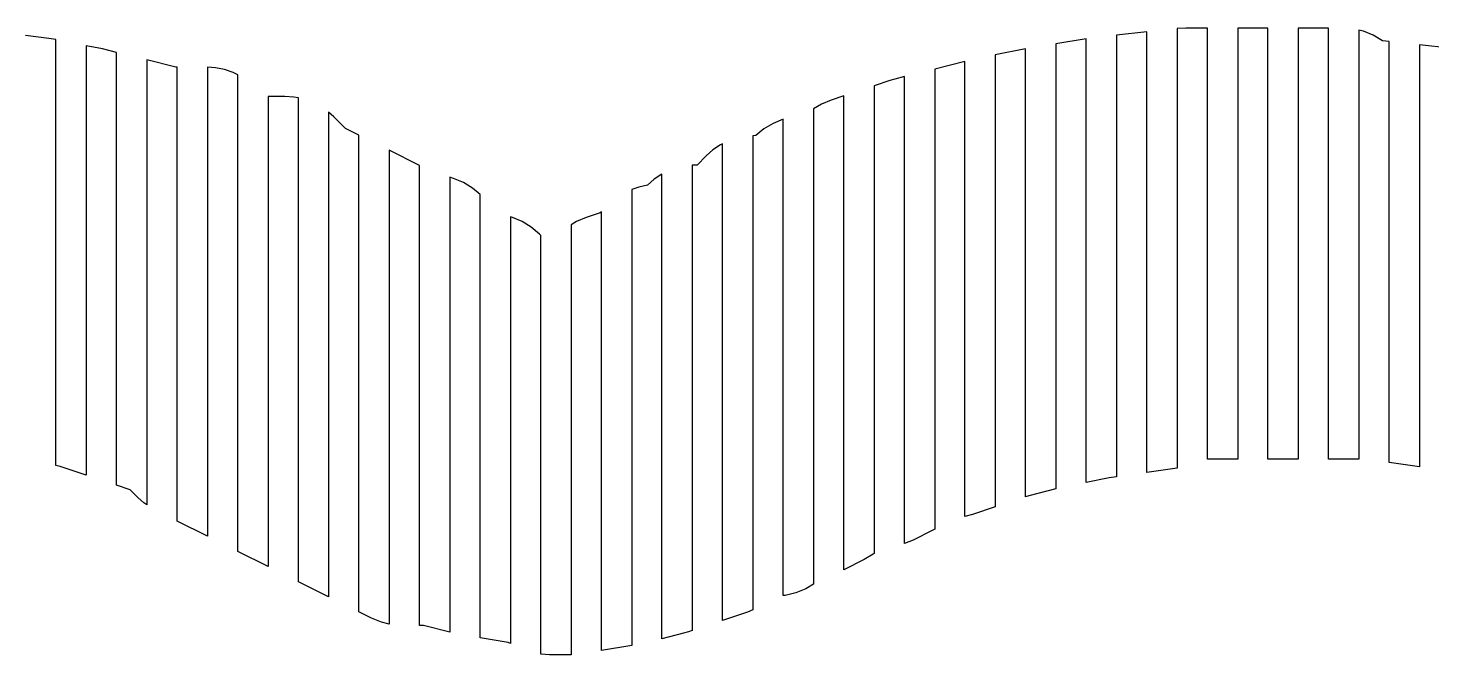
# Model space of a CAD drawing. Header units: millimetres. Extents: x -6 to 1890, y -8 to 898.
# Drawn here: x 733.9 to 919.2, y 593.3 to 676.1 of the extents above; entities that cross this region are included whole.
import ezdxf

# ---------------------------------------------------------------- set-up
doc = ezdxf.new("R2010")
doc.units = ezdxf.units.MM
doc.layers.add('PASSADAS_COMPLETAS', color=1, linetype='CONTINUOUS')
doc.layers.add('PECAS_2D', color=3, linetype='CONTINUOUS')

msp = doc.modelspace()

# ---------------------------------------------------------------- linework, layer by layer
at = {"layer": 'PASSADAS_COMPLETAS'}
msp.add_lwpolyline([(921.578, 673.412), (917.578, 673.863), (917.578, 669.974), (917.578, 668.677), (917.578, 664.788), (917.578, 663.491), (917.578, 662.195), (917.578, 660.899), (917.578, 659.602), (917.578, 658.306), (917.578, 628.488), (917.578, 627.191), (917.578, 625.895), (917.578, 624.599), (917.578, 623.302), (917.578, 622.006), (917.578, 618.116), (913.578, 618.688), (913.578, 622.568), (913.578, 623.862), (913.578, 625.155), (913.578, 626.449), (913.578, 627.742), (913.578, 658.786), (913.578, 660.079), (913.578, 661.372), (913.578, 662.666), (913.578, 663.959), (913.578, 666.546), (913.578, 669.133), (913.578, 670.427), (913.578, 674.307), (912.676, 674.407), (911.481, 675.125), (910.174, 675.656), (909.578, 675.796), (909.578, 670.642), (909.578, 669.354), (909.578, 665.489), (909.578, 664.201), (909.578, 662.912), (909.578, 661.624), (909.578, 660.335), (909.578, 659.047), (909.578, 629.414), (909.578, 628.126), (909.578, 626.837), (909.578, 625.549), (909.578, 624.261), (909.578, 622.972), (909.578, 619.107), (905.578, 619.107), (905.578, 622.992), (905.578, 624.287), (905.578, 625.582), (905.578, 626.877), (905.578, 628.172), (905.578, 629.467), (905.578, 659.251), (905.578, 660.546), (905.578, 661.841), (905.578, 663.136), (905.578, 664.431), (905.578, 665.726), (905.578, 668.316), (905.578, 669.611), (905.578, 670.906), (905.578, 676.086), (901.578, 676.086), (901.578, 670.906), (901.578, 669.611), (901.578, 665.726), (901.578, 664.431), (901.578, 663.136), (901.578, 661.841), (901.578, 660.546), (901.578, 659.251), (901.578, 629.467), (901.578, 628.172), (901.578, 626.877), (901.578, 625.582), (901.578, 624.287), (901.578, 622.992), (901.578, 619.107), (897.578, 619.107), (897.578, 622.992), (897.578, 624.287), (897.578, 625.582), (897.578, 626.877), (897.578, 628.172), (897.578, 629.467), (897.578, 659.251), (897.578, 660.546), (897.578, 661.841), (897.578, 663.136), (897.578, 664.431), (897.578, 665.726), (897.578, 669.611), (897.578, 670.906), (897.578, 676.086), (893.578, 676.086), (893.578, 670.906), (893.578, 669.611), (893.578, 667.021), (893.578, 665.726), (893.578, 664.431), (893.578, 663.136), (893.578, 661.841), (893.578, 660.546), (893.578, 659.251), (893.578, 629.467), (893.578, 628.172), (893.578, 626.877), (893.578, 625.582), (893.578, 624.287), (893.578, 622.992), (893.578, 619.107), (889.578, 619.107), (889.578, 622.992), (889.578, 624.287), (889.578, 625.582), (889.578, 626.877), (889.578, 628.172), (889.578, 629.467), (889.578, 659.251), (889.578, 660.546), (889.578, 661.841), (889.578, 663.136), (889.578, 664.431), (889.578, 665.726), (889.578, 669.611), (889.578, 670.906), (889.578, 676.086), (886.729, 676.086), (885.578, 676.014), (885.578, 670.851), (885.578, 669.561), (885.578, 665.689), (885.578, 664.398), (885.578, 663.108), (885.578, 661.817), (885.578, 660.526), (885.578, 659.236), (885.578, 629.552), (885.578, 628.262), (885.578, 626.971), (885.578, 625.681), (885.578, 624.39), (885.578, 623.099), (885.578, 621.809), (885.578, 617.937), (881.578, 617.356), (881.578, 622.53), (881.578, 623.824), (881.578, 625.117), (881.578, 626.411), (881.578, 627.705), (881.578, 657.458), (881.578, 658.752), (881.578, 660.046), (881.578, 661.339), (881.578, 662.633), (881.578, 663.926), (881.578, 667.807), (881.578, 669.101), (881.578, 670.395), (881.578, 675.569), (877.578, 675.125), (877.578, 669.939), (877.578, 668.642), (877.578, 664.753), (877.578, 663.457), (877.578, 662.16), (877.578, 660.864), (877.578, 659.567), (877.578, 658.271), (877.578, 628.452), (877.578, 627.156), (877.578, 625.859), (877.578, 624.563), (877.578, 623.266), (877.578, 621.97), (877.578, 616.784), (876.633, 616.649), (873.578, 616.038), (873.578, 621.25), (873.578, 622.552), (873.578, 623.855), (873.578, 625.158), (873.578, 626.461), (873.578, 657.729), (873.578, 659.031), (873.578, 660.334), (873.578, 661.637), (873.578, 662.94), (873.578, 666.848), (873.578, 668.151), (873.578, 669.454), (873.578, 674.665), (869.578, 673.999), (869.578, 668.771), (869.578, 667.464), (869.578, 664.85), (869.578, 663.543), (869.578, 662.236), (869.578, 660.929), (869.578, 659.622), (869.578, 658.315), (869.578, 657.008), (869.578, 625.641), (869.578, 624.334), (869.578, 623.027), (869.578, 621.72), (869.578, 620.413), (869.578, 619.107), (869.578, 615.186), (866.008, 614.293), (865.578, 614.15), (865.578, 619.296), (865.578, 620.582), (865.578, 621.869), (865.578, 623.155), (865.578, 624.442), (865.578, 625.728), (865.578, 655.317), (865.578, 656.603), (865.578, 657.89), (865.578, 659.176), (865.578, 660.463), (865.578, 661.749), (865.578, 665.609), (865.578, 666.895), (865.578, 668.182), (865.578, 673.328), (861.578, 672.528), (861.578, 667.336), (861.578, 666.038), (861.578, 662.143), (861.578, 660.845), (861.578, 659.547), (861.578, 658.249), (861.578, 656.951), (861.578, 655.653), (861.578, 624.499), (861.578, 623.201), (861.578, 621.903), (861.578, 620.605), (861.578, 619.307), (861.578, 618.009), (861.578, 612.816), (858.584, 611.818), (857.578, 611.549), (857.578, 615.47), (857.578, 616.777), (857.578, 618.084), (857.578, 619.39), (857.578, 620.697), (857.578, 622.004), (857.578, 623.311), (857.578, 654.674), (857.578, 655.981), (857.578, 657.288), (857.578, 658.595), (857.578, 659.902), (857.578, 663.822), (857.578, 665.129), (857.578, 666.436), (857.578, 671.663), (853.578, 670.663), (853.578, 665.49), (853.578, 664.197), (853.578, 660.318), (853.578, 659.025), (853.578, 657.732), (853.578, 656.439), (853.578, 655.145), (853.578, 653.852), (853.578, 652.559), (853.578, 621.524), (853.578, 620.231), (853.578, 618.938), (853.578, 617.645), (853.578, 616.352), (853.578, 615.059), (853.578, 609.886), (853.313, 609.727), (850.728, 608.434), (849.578, 607.966), (849.578, 613.108), (849.578, 614.393), (849.578, 615.678), (849.578, 616.964), (849.578, 618.249), (849.578, 619.534), (849.578, 651.668), (849.578, 652.953), (849.578, 654.239), (849.578, 655.524), (849.578, 656.81), (849.578, 658.095), (849.578, 661.951), (849.578, 663.236), (849.578, 664.522), (849.578, 669.663), (848.329, 669.351), (847.658, 669.155), (845.578, 668.462), (845.578, 663.312), (845.578, 662.025), (845.578, 658.162), (845.578, 656.875), (845.578, 655.587), (845.578, 654.3), (845.578, 653.012), (845.578, 651.725), (845.578, 650.437), (845.578, 618.251), (845.578, 616.963), (845.578, 615.676), (845.578, 614.388), (845.578, 613.101), (845.578, 611.813), (845.578, 606.663), (845.47, 606.573), (844.265, 605.849), (841.578, 604.512), (841.578, 609.73), (841.578, 611.035), (841.578, 612.339), (841.578, 613.644), (841.578, 614.948), (841.578, 616.253), (841.578, 648.866), (841.578, 650.17), (841.578, 651.475), (841.578, 652.779), (841.578, 654.084), (841.578, 655.388), (841.578, 657.997), (841.578, 659.302), (841.578, 660.606), (841.578, 661.911), (841.578, 667.129), (839.903, 666.57), (838.644, 666.043), (837.578, 665.393), (837.578, 660.269), (837.578, 658.988), (837.578, 655.145), (837.578, 653.863), (837.578, 652.582), (837.578, 651.301), (837.578, 650.02), (837.578, 648.739), (837.578, 647.458), (837.578, 614.15), (837.578, 612.869), (837.578, 611.588), (837.578, 610.307), (837.578, 609.026), (837.578, 607.745), (837.578, 602.621), (836.579, 602.007), (835.243, 601.453), (833.846, 601.12), (833.578, 601.099), (833.578, 604.952), (833.578, 606.236), (833.578, 607.52), (833.578, 608.805), (833.578, 610.089), (833.578, 611.373), (833.578, 612.657), (833.578, 646.048), (833.578, 647.333), (833.578, 648.617), (833.578, 649.901), (833.578, 651.185), (833.578, 652.47), (833.578, 656.323), (833.578, 657.607), (833.578, 658.891), (833.578, 664.028), (832.24, 663.487), (831.029, 662.757), (829.964, 661.867), (829.578, 661.849), (829.578, 656.628), (829.578, 655.323), (829.578, 651.407), (829.578, 650.101), (829.578, 648.796), (829.578, 647.491), (829.578, 646.186), (829.578, 644.88), (829.578, 643.575), (829.578, 610.943), (829.578, 609.638), (829.578, 608.333), (829.578, 607.027), (829.578, 605.722), (829.578, 604.417), (829.578, 599.196), (828.854, 598.892), (825.578, 597.8), (825.578, 602.942), (825.578, 604.227), (825.578, 605.512), (825.578, 606.798), (825.578, 608.083), (825.578, 641.502), (825.578, 642.787), (825.578, 644.072), (825.578, 645.358), (825.578, 646.643), (825.578, 647.928), (825.578, 649.214), (825.578, 653.07), (825.578, 654.355), (825.578, 655.64), (825.578, 660.782), (825.292, 660.641), (824.301, 659.976), (823.42, 659.201), (822.207, 657.989), (821.578, 657.955), (821.578, 652.831), (821.578, 651.55), (821.578, 647.707), (821.578, 646.426), (821.578, 645.145), (821.578, 643.864), (821.578, 642.583), (821.578, 641.302), (821.578, 640.021), (821.578, 606.715), (821.578, 605.434), (821.578, 604.153), (821.578, 602.872), (821.578, 601.591), (821.578, 596.467), (821.099, 596.307), (820.428, 596.112), (817.578, 595.399), (817.578, 600.624), (817.578, 601.93), (817.578, 603.236), (817.578, 604.542), (817.578, 605.848), (817.578, 637.193), (817.578, 638.499), (817.578, 639.805), (817.578, 641.111), (817.578, 642.417), (817.578, 643.723), (817.578, 645.029), (817.578, 648.947), (817.578, 650.253), (817.578, 651.559), (817.578, 656.783), (816.545, 656.098), (815.655, 655.314), (814.516, 655.078), (813.578, 654.754), (813.578, 649.627), (813.578, 648.345), (813.578, 644.499), (813.578, 643.218), (813.578, 641.936), (813.578, 640.654), (813.578, 639.372), (813.578, 638.091), (813.578, 636.809), (813.578, 635.527), (813.578, 632.963), (813.578, 604.764), (813.578, 603.482), (813.578, 602.201), (813.578, 600.919), (813.578, 599.637), (813.578, 598.355), (813.578, 594.51), (809.578, 593.843), (809.578, 598.997), (809.578, 600.285), (809.578, 601.574), (809.578, 602.862), (809.578, 604.151), (809.578, 605.439), (809.578, 633.785), (809.578, 635.073), (809.578, 636.362), (809.578, 637.65), (809.578, 638.938), (809.578, 640.227), (809.578, 644.092), (809.578, 645.381), (809.578, 646.669), (809.578, 651.823), (809.427, 651.672), (807.588, 651.059), (806.295, 650.514), (805.578, 650.071), (805.578, 644.908), (805.578, 643.617), (805.578, 639.745), (805.578, 637.164), (805.578, 635.873), (805.578, 634.582), (805.578, 633.291), (805.578, 632.001), (805.578, 603.604), (805.578, 602.314), (805.578, 601.023), (805.578, 599.732), (805.578, 598.441), (805.578, 597.151), (805.578, 593.278), (805.295, 593.255), (802.71, 593.255), (801.578, 593.342), (801.578, 597.203), (801.578, 598.489), (801.578, 599.776), (801.578, 601.063), (801.578, 602.349), (801.578, 603.636), (801.578, 633.231), (801.578, 634.517), (801.578, 635.804), (801.578, 637.091), (801.578, 638.377), (801.578, 642.238), (801.578, 643.524), (801.578, 648.671), (801.389, 648.861), (800.324, 649.773), (799.124, 650.514), (797.832, 651.059), (797.578, 651.143), (797.578, 646.016), (797.578, 644.735), (797.578, 642.171), (797.578, 640.889), (797.578, 639.608), (797.578, 638.326), (797.578, 637.044), (797.578, 634.481), (797.578, 605.001), (797.578, 603.719), (797.578, 602.437), (797.578, 601.155), (797.578, 599.874), (797.578, 598.592), (797.578, 594.747), (797.279, 594.896), (793.578, 595.513), (793.578, 598.116), (793.578, 599.417), (793.578, 600.719), (793.578, 602.02), (793.578, 603.322), (793.578, 604.623), (793.578, 637.159), (793.578, 638.461), (793.578, 639.762), (793.578, 641.064), (793.578, 642.365), (793.578, 643.667), (793.578, 646.269), (793.578, 647.571), (793.578, 648.872), (793.578, 654.078), (792.568, 654.943), (791.368, 655.685), (790.076, 656.229), (789.578, 656.395), (789.578, 652.473), (789.578, 651.166), (789.578, 648.551), (789.578, 647.244), (789.578, 645.937), (789.578, 644.629), (789.578, 643.322), (789.578, 642.015), (789.578, 640.707), (789.578, 639.4), (789.578, 605.409), (789.578, 604.102), (789.578, 602.794), (789.578, 601.487), (789.578, 600.18), (789.578, 596.258), (786.078, 597.133), (785.578, 597.133), (785.578, 601.014), (785.578, 602.307), (785.578, 603.601), (785.578, 604.895), (785.578, 606.188), (785.578, 607.482), (785.578, 642.411), (785.578, 643.704), (785.578, 644.998), (785.578, 646.291), (785.578, 647.585), (785.578, 648.879), (785.578, 652.76), (785.578, 654.053), (785.578, 657.934), (781.578, 659.934), (781.578, 656.021), (781.578, 654.717), (781.578, 652.108), (781.578, 650.803), (781.578, 649.499), (781.578, 648.195), (781.578, 646.89), (781.578, 645.586), (781.578, 610.366), (781.578, 607.758), (781.578, 606.453), (781.578, 605.149), (781.578, 603.844), (781.578, 602.54), (781.578, 597.322), (780.549, 597.565), (779.251, 598.094), (777.578, 598.93), (777.578, 604.073), (777.578, 605.359), (777.578, 606.645), (777.578, 607.931), (777.578, 609.216), (777.578, 610.502), (777.578, 618.217), (777.578, 646.505), (777.578, 647.79), (777.578, 649.076), (777.578, 650.362), (777.578, 651.648), (777.578, 652.934), (777.578, 655.505), (777.578, 656.791), (777.578, 658.077), (777.578, 661.934), (775.785, 662.831), (774.244, 664.372), (773.578, 664.957), (773.578, 659.73), (773.578, 658.424), (773.578, 657.117), (773.578, 655.81), (773.578, 654.503), (773.578, 653.197), (773.578, 651.89), (773.578, 650.583), (773.578, 649.277), (773.578, 613.997), (773.578, 612.69), (773.578, 611.383), (773.578, 610.077), (773.578, 608.77), (773.578, 607.463), (773.578, 606.157), (773.578, 600.93), (769.578, 602.93), (769.578, 608.147), (769.578, 609.452), (769.578, 610.756), (769.578, 612.06), (769.578, 613.365), (769.578, 614.669), (769.578, 617.278), (769.578, 649.887), (769.578, 651.191), (769.578, 652.496), (769.578, 653.8), (769.578, 655.104), (769.578, 656.409), (769.578, 659.018), (769.578, 660.322), (769.578, 661.626), (769.578, 666.844), (768.98, 666.962), (767.809, 667.037), (765.578, 667.037), (765.578, 663.156), (765.578, 661.862), (765.578, 657.98), (765.578, 656.686), (765.578, 655.392), (765.578, 654.098), (765.578, 652.804), (765.578, 651.51), (765.578, 617.869), (765.578, 616.575), (765.578, 615.281), (765.578, 613.987), (765.578, 612.693), (765.578, 611.399), (765.578, 610.106), (765.578, 604.93), (761.578, 606.93), (761.578, 612.071), (761.578, 613.357), (761.578, 614.642), (761.578, 615.927), (761.578, 617.213), (761.578, 618.498), (761.578, 619.784), (761.578, 653.203), (761.578, 655.773), (761.578, 657.059), (761.578, 658.344), (761.578, 660.915), (761.578, 663.486), (761.578, 664.771), (761.578, 669.912), (760.951, 670.222), (759.81, 670.609), (758.639, 670.839), (757.578, 670.908), (757.578, 665.743), (757.578, 664.452), (757.578, 660.578), (757.578, 659.287), (757.578, 657.996), (757.578, 656.705), (757.578, 655.413), (757.578, 654.122), (757.578, 621.842), (757.578, 620.551), (757.578, 619.26), (757.578, 617.968), (757.578, 616.677), (757.578, 615.386), (757.578, 614.095), (757.578, 608.93), (753.578, 610.93), (753.578, 616.146), (753.578, 617.45), (753.578, 618.754), (753.578, 620.058), (753.578, 621.362), (753.578, 622.666), (753.578, 655.267), (753.578, 656.571), (753.578, 657.875), (753.578, 659.179), (753.578, 660.483), (753.578, 663.091), (753.578, 665.699), (753.578, 667.003), (753.578, 670.915), (753.418, 670.915), (749.578, 671.875), (749.578, 667.955), (749.578, 666.648), (749.578, 662.728), (749.578, 661.422), (749.578, 660.115), (749.578, 658.808), (749.578, 657.501), (749.578, 656.195), (749.578, 624.834), (749.578, 623.528), (749.578, 622.221), (749.578, 620.914), (749.578, 619.607), (749.578, 618.301), (749.578, 613.074), (749.173, 613.366), (748.448, 614.017), (747.382, 615.083), (745.578, 615.684), (745.578, 619.584), (745.578, 620.884), (745.578, 622.183), (745.578, 623.483), (745.578, 624.783), (745.578, 658.577), (745.578, 659.877), (745.578, 661.177), (745.578, 662.477), (745.578, 665.076), (745.578, 667.676), (745.578, 668.976), (745.578, 672.875), (743.742, 673.324), (741.578, 673.756), (741.578, 669.888), (741.578, 668.598), (741.578, 664.73), (741.578, 663.44), (741.578, 662.151), (741.578, 660.861), (741.578, 659.572), (741.578, 626.044), (741.578, 624.755), (741.578, 623.465), (741.578, 622.176), (741.578, 620.886), (741.578, 617.018), (738.118, 618.171), (737.578, 618.306), (737.578, 622.231), (737.578, 623.539), (737.578, 624.847), (737.578, 626.155), (737.578, 627.463), (737.578, 658.859), (737.578, 660.167), (737.578, 661.475), (737.578, 662.783), (737.578, 664.091), (737.578, 666.707), (737.578, 669.324), (737.578, 670.632), (737.578, 674.556), (736.623, 674.723), (733.578, 675.103)], dxfattribs=at)
at = {"layer": 'PECAS_2D'}
msp.add_lwpolyline([(921.578, 673.412), (917.578, 673.863), (917.578, 669.974), (917.578, 668.677), (917.578, 664.788), (917.578, 663.491), (917.578, 662.195), (917.578, 660.899), (917.578, 659.602), (917.578, 658.306), (917.578, 628.488), (917.578, 627.191), (917.578, 625.895), (917.578, 624.599), (917.578, 623.302), (917.578, 622.006), (917.578, 618.116), (913.578, 618.688), (913.578, 622.568), (913.578, 623.862), (913.578, 625.155), (913.578, 626.449), (913.578, 627.742), (913.578, 658.786), (913.578, 660.079), (913.578, 661.372), (913.578, 662.666), (913.578, 663.959), (913.578, 666.546), (913.578, 669.133), (913.578, 670.427), (913.578, 674.307), (912.676, 674.407), (911.481, 675.125), (910.174, 675.656), (909.578, 675.796), (909.578, 670.642), (909.578, 669.354), (909.578, 665.489), (909.578, 664.201), (909.578, 662.912), (909.578, 661.624), (909.578, 660.335), (909.578, 659.047), (909.578, 629.414), (909.578, 628.126), (909.578, 626.837), (909.578, 625.549), (909.578, 624.261), (909.578, 622.972), (909.578, 619.107), (905.578, 619.107), (905.578, 622.992), (905.578, 624.287), (905.578, 625.582), (905.578, 626.877), (905.578, 628.172), (905.578, 629.467), (905.578, 659.251), (905.578, 660.546), (905.578, 661.841), (905.578, 663.136), (905.578, 664.431), (905.578, 665.726), (905.578, 668.316), (905.578, 669.611), (905.578, 670.906), (905.578, 676.086), (901.578, 676.086), (901.578, 670.906), (901.578, 669.611), (901.578, 665.726), (901.578, 664.431), (901.578, 663.136), (901.578, 661.841), (901.578, 660.546), (901.578, 659.251), (901.578, 629.467), (901.578, 628.172), (901.578, 626.877), (901.578, 625.582), (901.578, 624.287), (901.578, 622.992), (901.578, 619.107), (897.578, 619.107), (897.578, 622.992), (897.578, 624.287), (897.578, 625.582), (897.578, 626.877), (897.578, 628.172), (897.578, 629.467), (897.578, 659.251), (897.578, 660.546), (897.578, 661.841), (897.578, 663.136), (897.578, 664.431), (897.578, 665.726), (897.578, 669.611), (897.578, 670.906), (897.578, 676.086), (893.578, 676.086), (893.578, 670.906), (893.578, 669.611), (893.578, 667.021), (893.578, 665.726), (893.578, 664.431), (893.578, 663.136), (893.578, 661.841), (893.578, 660.546), (893.578, 659.251), (893.578, 629.467), (893.578, 628.172), (893.578, 626.877), (893.578, 625.582), (893.578, 624.287), (893.578, 622.992), (893.578, 619.107), (889.578, 619.107), (889.578, 622.992), (889.578, 624.287), (889.578, 625.582), (889.578, 626.877), (889.578, 628.172), (889.578, 629.467), (889.578, 659.251), (889.578, 660.546), (889.578, 661.841), (889.578, 663.136), (889.578, 664.431), (889.578, 665.726), (889.578, 669.611), (889.578, 670.906), (889.578, 676.086), (886.729, 676.086), (885.578, 676.014), (885.578, 670.851), (885.578, 669.561), (885.578, 665.689), (885.578, 664.398), (885.578, 663.108), (885.578, 661.817), (885.578, 660.526), (885.578, 659.236), (885.578, 629.552), (885.578, 628.262), (885.578, 626.971), (885.578, 625.681), (885.578, 624.39), (885.578, 623.099), (885.578, 621.809), (885.578, 617.937), (881.578, 617.356), (881.578, 622.53), (881.578, 623.824), (881.578, 625.117), (881.578, 626.411), (881.578, 627.705), (881.578, 657.458), (881.578, 658.752), (881.578, 660.046), (881.578, 661.339), (881.578, 662.633), (881.578, 663.926), (881.578, 667.807), (881.578, 669.101), (881.578, 670.395), (881.578, 675.569), (877.578, 675.125), (877.578, 669.939), (877.578, 668.642), (877.578, 664.753), (877.578, 663.457), (877.578, 662.16), (877.578, 660.864), (877.578, 659.567), (877.578, 658.271), (877.578, 628.452), (877.578, 627.156), (877.578, 625.859), (877.578, 624.563), (877.578, 623.266), (877.578, 621.97), (877.578, 616.784), (876.633, 616.649), (873.578, 616.038), (873.578, 621.25), (873.578, 622.552), (873.578, 623.855), (873.578, 625.158), (873.578, 626.461), (873.578, 657.729), (873.578, 659.031), (873.578, 660.334), (873.578, 661.637), (873.578, 662.94), (873.578, 666.848), (873.578, 668.151), (873.578, 669.454), (873.578, 674.665), (869.578, 673.999), (869.578, 668.771), (869.578, 667.464), (869.578, 664.85), (869.578, 663.543), (869.578, 662.236), (869.578, 660.929), (869.578, 659.622), (869.578, 658.315), (869.578, 657.008), (869.578, 625.641), (869.578, 624.334), (869.578, 623.027), (869.578, 621.72), (869.578, 620.413), (869.578, 619.107), (869.578, 615.186), (866.008, 614.293), (865.578, 614.15), (865.578, 619.296), (865.578, 620.582), (865.578, 621.869), (865.578, 623.155), (865.578, 624.442), (865.578, 625.728), (865.578, 655.317), (865.578, 656.603), (865.578, 657.89), (865.578, 659.176), (865.578, 660.463), (865.578, 661.749), (865.578, 665.609), (865.578, 666.895), (865.578, 668.182), (865.578, 673.328), (861.578, 672.528), (861.578, 667.336), (861.578, 666.038), (861.578, 662.143), (861.578, 660.845), (861.578, 659.547), (861.578, 658.249), (861.578, 656.951), (861.578, 655.653), (861.578, 624.499), (861.578, 623.201), (861.578, 621.903), (861.578, 620.605), (861.578, 619.307), (861.578, 618.009), (861.578, 612.816), (858.584, 611.818), (857.578, 611.549), (857.578, 615.47), (857.578, 616.777), (857.578, 618.084), (857.578, 619.39), (857.578, 620.697), (857.578, 622.004), (857.578, 623.311), (857.578, 654.674), (857.578, 655.981), (857.578, 657.288), (857.578, 658.595), (857.578, 659.902), (857.578, 663.822), (857.578, 665.129), (857.578, 666.436), (857.578, 671.663), (853.578, 670.663), (853.578, 665.49), (853.578, 664.197), (853.578, 660.318), (853.578, 659.025), (853.578, 657.732), (853.578, 656.439), (853.578, 655.145), (853.578, 653.852), (853.578, 652.559), (853.578, 621.524), (853.578, 620.231), (853.578, 618.938), (853.578, 617.645), (853.578, 616.352), (853.578, 615.059), (853.578, 609.886), (853.313, 609.727), (850.728, 608.434), (849.578, 607.966), (849.578, 613.108), (849.578, 614.393), (849.578, 615.678), (849.578, 616.964), (849.578, 618.249), (849.578, 619.534), (849.578, 651.668), (849.578, 652.953), (849.578, 654.239), (849.578, 655.524), (849.578, 656.81), (849.578, 658.095), (849.578, 661.951), (849.578, 663.236), (849.578, 664.522), (849.578, 669.663), (848.329, 669.351), (847.658, 669.155), (845.578, 668.462), (845.578, 663.312), (845.578, 662.025), (845.578, 658.162), (845.578, 656.875), (845.578, 655.587), (845.578, 654.3), (845.578, 653.012), (845.578, 651.725), (845.578, 650.437), (845.578, 618.251), (845.578, 616.963), (845.578, 615.676), (845.578, 614.388), (845.578, 613.101), (845.578, 611.813), (845.578, 606.663), (845.47, 606.573), (844.265, 605.849), (841.578, 604.512), (841.578, 609.73), (841.578, 611.035), (841.578, 612.339), (841.578, 613.644), (841.578, 614.948), (841.578, 616.253), (841.578, 648.866), (841.578, 650.17), (841.578, 651.475), (841.578, 652.779), (841.578, 654.084), (841.578, 655.388), (841.578, 657.997), (841.578, 659.302), (841.578, 660.606), (841.578, 661.911), (841.578, 667.129), (839.903, 666.57), (838.644, 666.043), (837.578, 665.393), (837.578, 660.269), (837.578, 658.988), (837.578, 655.145), (837.578, 653.863), (837.578, 652.582), (837.578, 651.301), (837.578, 650.02), (837.578, 648.739), (837.578, 647.458), (837.578, 614.15), (837.578, 612.869), (837.578, 611.588), (837.578, 610.307), (837.578, 609.026), (837.578, 607.745), (837.578, 602.621), (836.579, 602.007), (835.243, 601.453), (833.846, 601.12), (833.578, 601.099), (833.578, 604.952), (833.578, 606.236), (833.578, 607.52), (833.578, 608.805), (833.578, 610.089), (833.578, 611.373), (833.578, 612.657), (833.578, 646.048), (833.578, 647.333), (833.578, 648.617), (833.578, 649.901), (833.578, 651.185), (833.578, 652.47), (833.578, 656.323), (833.578, 657.607), (833.578, 658.891), (833.578, 664.028), (832.24, 663.487), (831.029, 662.757), (829.964, 661.867), (829.578, 661.849), (829.578, 656.628), (829.578, 655.323), (829.578, 651.407), (829.578, 650.101), (829.578, 648.796), (829.578, 647.491), (829.578, 646.186), (829.578, 644.88), (829.578, 643.575), (829.578, 610.943), (829.578, 609.638), (829.578, 608.333), (829.578, 607.027), (829.578, 605.722), (829.578, 604.417), (829.578, 599.196), (828.854, 598.892), (825.578, 597.8), (825.578, 602.942), (825.578, 604.227), (825.578, 605.512), (825.578, 606.798), (825.578, 608.083), (825.578, 641.502), (825.578, 642.787), (825.578, 644.072), (825.578, 645.358), (825.578, 646.643), (825.578, 647.928), (825.578, 649.214), (825.578, 653.07), (825.578, 654.355), (825.578, 655.64), (825.578, 660.782), (825.292, 660.641), (824.301, 659.976), (823.42, 659.201), (822.207, 657.989), (821.578, 657.955), (821.578, 652.831), (821.578, 651.55), (821.578, 647.707), (821.578, 646.426), (821.578, 645.145), (821.578, 643.864), (821.578, 642.583), (821.578, 641.302), (821.578, 640.021), (821.578, 606.715), (821.578, 605.434), (821.578, 604.153), (821.578, 602.872), (821.578, 601.591), (821.578, 596.467), (821.099, 596.307), (820.428, 596.112), (817.578, 595.399), (817.578, 600.624), (817.578, 601.93), (817.578, 603.236), (817.578, 604.542), (817.578, 605.848), (817.578, 637.193), (817.578, 638.499), (817.578, 639.805), (817.578, 641.111), (817.578, 642.417), (817.578, 643.723), (817.578, 645.029), (817.578, 648.947), (817.578, 650.253), (817.578, 651.559), (817.578, 656.783), (816.545, 656.098), (815.655, 655.314), (814.516, 655.078), (813.578, 654.754), (813.578, 649.627), (813.578, 648.345), (813.578, 644.499), (813.578, 643.218), (813.578, 641.936), (813.578, 640.654), (813.578, 639.372), (813.578, 638.091), (813.578, 636.809), (813.578, 635.527), (813.578, 632.963), (813.578, 604.764), (813.578, 603.482), (813.578, 602.201), (813.578, 600.919), (813.578, 599.637), (813.578, 598.355), (813.578, 594.51), (809.578, 593.843), (809.578, 598.997), (809.578, 600.285), (809.578, 601.574), (809.578, 602.862), (809.578, 604.151), (809.578, 605.439), (809.578, 633.785), (809.578, 635.073), (809.578, 636.362), (809.578, 637.65), (809.578, 638.938), (809.578, 640.227), (809.578, 644.092), (809.578, 645.381), (809.578, 646.669), (809.578, 651.823), (809.427, 651.672), (807.588, 651.059), (806.295, 650.514), (805.578, 650.071), (805.578, 644.908), (805.578, 643.617), (805.578, 639.745), (805.578, 637.164), (805.578, 635.873), (805.578, 634.582), (805.578, 633.291), (805.578, 632.001), (805.578, 603.604), (805.578, 602.314), (805.578, 601.023), (805.578, 599.732), (805.578, 598.441), (805.578, 597.151), (805.578, 593.278), (805.295, 593.255), (802.71, 593.255), (801.578, 593.342), (801.578, 597.203), (801.578, 598.489), (801.578, 599.776), (801.578, 601.063), (801.578, 602.349), (801.578, 603.636), (801.578, 633.231), (801.578, 634.517), (801.578, 635.804), (801.578, 637.091), (801.578, 638.377), (801.578, 642.238), (801.578, 643.524), (801.578, 648.671), (801.389, 648.861), (800.324, 649.773), (799.124, 650.514), (797.832, 651.059), (797.578, 651.143), (797.578, 646.016), (797.578, 644.735), (797.578, 642.171), (797.578, 640.889), (797.578, 639.608), (797.578, 638.326), (797.578, 637.044), (797.578, 634.481), (797.578, 605.001), (797.578, 603.719), (797.578, 602.437), (797.578, 601.155), (797.578, 599.874), (797.578, 598.592), (797.578, 594.747), (797.279, 594.896), (793.578, 595.513), (793.578, 598.116), (793.578, 599.417), (793.578, 600.719), (793.578, 602.02), (793.578, 603.322), (793.578, 604.623), (793.578, 637.159), (793.578, 638.461), (793.578, 639.762), (793.578, 641.064), (793.578, 642.365), (793.578, 643.667), (793.578, 646.269), (793.578, 647.571), (793.578, 648.872), (793.578, 654.078), (792.568, 654.943), (791.368, 655.685), (790.076, 656.229), (789.578, 656.395), (789.578, 652.473), (789.578, 651.166), (789.578, 648.551), (789.578, 647.244), (789.578, 645.937), (789.578, 644.629), (789.578, 643.322), (789.578, 642.015), (789.578, 640.707), (789.578, 639.4), (789.578, 605.409), (789.578, 604.102), (789.578, 602.794), (789.578, 601.487), (789.578, 600.18), (789.578, 596.258), (786.078, 597.133), (785.578, 597.133), (785.578, 601.014), (785.578, 602.307), (785.578, 603.601), (785.578, 604.895), (785.578, 606.188), (785.578, 607.482), (785.578, 642.411), (785.578, 643.704), (785.578, 644.998), (785.578, 646.291), (785.578, 647.585), (785.578, 648.879), (785.578, 652.76), (785.578, 654.053), (785.578, 657.934), (781.578, 659.934), (781.578, 656.021), (781.578, 654.717), (781.578, 652.108), (781.578, 650.803), (781.578, 649.499), (781.578, 648.195), (781.578, 646.89), (781.578, 645.586), (781.578, 610.366), (781.578, 607.758), (781.578, 606.453), (781.578, 605.149), (781.578, 603.844), (781.578, 602.54), (781.578, 597.322), (780.549, 597.565), (779.251, 598.094), (777.578, 598.93), (777.578, 604.073), (777.578, 605.359), (777.578, 606.645), (777.578, 607.931), (777.578, 609.216), (777.578, 610.502), (777.578, 618.217), (777.578, 646.505), (777.578, 647.79), (777.578, 649.076), (777.578, 650.362), (777.578, 651.648), (777.578, 652.934), (777.578, 655.505), (777.578, 656.791), (777.578, 658.077), (777.578, 661.934), (775.785, 662.831), (774.244, 664.372), (773.578, 664.957), (773.578, 659.73), (773.578, 658.424), (773.578, 657.117), (773.578, 655.81), (773.578, 654.503), (773.578, 653.197), (773.578, 651.89), (773.578, 650.583), (773.578, 649.277), (773.578, 613.997), (773.578, 612.69), (773.578, 611.383), (773.578, 610.077), (773.578, 608.77), (773.578, 607.463), (773.578, 606.157), (773.578, 600.93), (769.578, 602.93), (769.578, 608.147), (769.578, 609.452), (769.578, 610.756), (769.578, 612.06), (769.578, 613.365), (769.578, 614.669), (769.578, 617.278), (769.578, 649.887), (769.578, 651.191), (769.578, 652.496), (769.578, 653.8), (769.578, 655.104), (769.578, 656.409), (769.578, 659.018), (769.578, 660.322), (769.578, 661.626), (769.578, 666.844), (768.98, 666.962), (767.809, 667.037), (765.578, 667.037), (765.578, 663.156), (765.578, 661.862), (765.578, 657.98), (765.578, 656.686), (765.578, 655.392), (765.578, 654.098), (765.578, 652.804), (765.578, 651.51), (765.578, 617.869), (765.578, 616.575), (765.578, 615.281), (765.578, 613.987), (765.578, 612.693), (765.578, 611.399), (765.578, 610.106), (765.578, 604.93), (761.578, 606.93), (761.578, 612.071), (761.578, 613.357), (761.578, 614.642), (761.578, 615.927), (761.578, 617.213), (761.578, 618.498), (761.578, 619.784), (761.578, 653.203), (761.578, 655.773), (761.578, 657.059), (761.578, 658.344), (761.578, 660.915), (761.578, 663.486), (761.578, 664.771), (761.578, 669.912), (760.951, 670.222), (759.81, 670.609), (758.639, 670.839), (757.578, 670.908), (757.578, 665.743), (757.578, 664.452), (757.578, 660.578), (757.578, 659.287), (757.578, 657.996), (757.578, 656.705), (757.578, 655.413), (757.578, 654.122), (757.578, 621.842), (757.578, 620.551), (757.578, 619.26), (757.578, 617.968), (757.578, 616.677), (757.578, 615.386), (757.578, 614.095), (757.578, 608.93), (753.578, 610.93), (753.578, 616.146), (753.578, 617.45), (753.578, 618.754), (753.578, 620.058), (753.578, 621.362), (753.578, 622.666), (753.578, 655.267), (753.578, 656.571), (753.578, 657.875), (753.578, 659.179), (753.578, 660.483), (753.578, 663.091), (753.578, 665.699), (753.578, 667.003), (753.578, 670.915), (753.418, 670.915), (749.578, 671.875), (749.578, 667.955), (749.578, 666.648), (749.578, 662.728), (749.578, 661.422), (749.578, 660.115), (749.578, 658.808), (749.578, 657.501), (749.578, 656.195), (749.578, 624.834), (749.578, 623.528), (749.578, 622.221), (749.578, 620.914), (749.578, 619.607), (749.578, 618.301), (749.578, 613.074), (749.173, 613.366), (748.448, 614.017), (747.382, 615.083), (745.578, 615.684), (745.578, 619.584), (745.578, 620.884), (745.578, 622.183), (745.578, 623.483), (745.578, 624.783), (745.578, 658.577), (745.578, 659.877), (745.578, 661.177), (745.578, 662.477), (745.578, 665.076), (745.578, 667.676), (745.578, 668.976), (745.578, 672.875), (743.742, 673.324), (741.578, 673.756), (741.578, 669.888), (741.578, 668.598), (741.578, 664.73), (741.578, 663.44), (741.578, 662.151), (741.578, 660.861), (741.578, 659.572), (741.578, 626.044), (741.578, 624.755), (741.578, 623.465), (741.578, 622.176), (741.578, 620.886), (741.578, 617.018), (738.118, 618.171), (737.578, 618.306), (737.578, 622.231), (737.578, 623.539), (737.578, 624.847), (737.578, 626.155), (737.578, 627.463), (737.578, 658.859), (737.578, 660.167), (737.578, 661.475), (737.578, 662.783), (737.578, 664.091), (737.578, 666.707), (737.578, 669.324), (737.578, 670.632), (737.578, 674.556), (736.623, 674.723), (733.578, 675.103)], dxfattribs=at)

doc.saveas('drawing.dxf')
